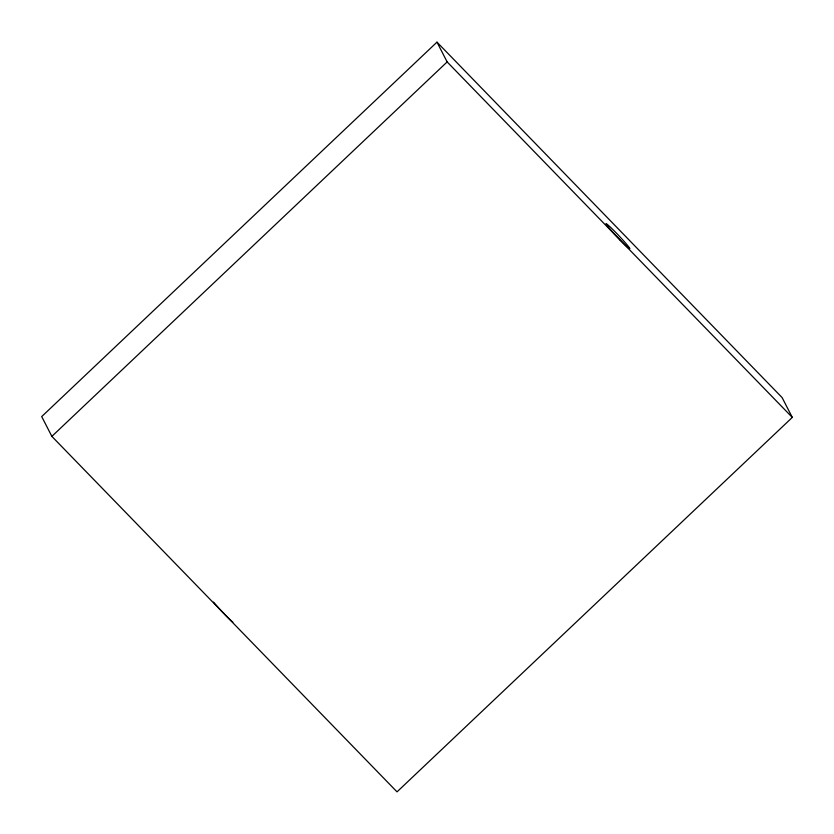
<?xml version="1.0" encoding="UTF-8"?>
<svg xmlns="http://www.w3.org/2000/svg" width="834" height="834" viewBox="0 0 834 834"><rect width="100%" height="100%" fill="white"/><g stroke="black" fill="none" stroke-linecap="round" stroke-linejoin="round"><path stroke-width="1.25" d="M436.974 42.138L41.7 416.593L51.864 436.38L397.026 791.862L792.3 417.407L782.136 397.62L436.974 42.138L447.139 61.924L792.3 417.407M51.864 436.38L447.139 61.924M232.842 622.164A17.358 1.042 46.5 0 1 224.763 614.387L222.261 611.791A17.358 1.042 46.5 0 1 213.535 602.106M620.037 239.921L617.535 237.336A17.358 1.042 46.5 0 1 607.444 224.544A17.358 1.042 46.5 0 1 627.689 245.571A17.358 1.042 46.5 0 1 620.037 239.921"/></g></svg>
